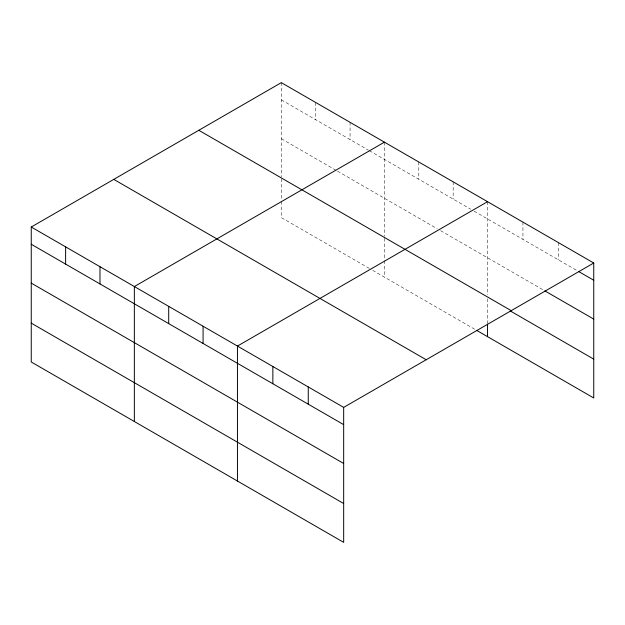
<?xml version="1.0" encoding="UTF-8"?>
<svg xmlns="http://www.w3.org/2000/svg" width="625" height="625" viewBox="0 0 625 625"><rect width="100%" height="100%" fill="white"/><g stroke="black" fill="none" stroke-linecap="round" stroke-linejoin="round"><path stroke-width="0.47" stroke-dasharray="3.12 2.34" d="M281.328 99.875L368.5 150.203M369.344 150.688L470.766 209.242M474.117 211.18L577.734 271M281.328 138.727L336.648 170.664M337.492 171.148L437.234 228.742M440.586 230.672L544.008 290.383M369.344 268.422L281.328 217.609L281.328 201.094M372.695 270.352L475.789 329.875M558.344 242.57L558.344 259.805M522.938 222.125L522.938 239.367M487.531 201.688L487.531 294.875M487.531 298.773L487.531 323.055M453.164 181.844L453.164 199.086M418.797 162L418.797 179.242M384.43 142.164L384.43 236.328M384.43 238.281L384.43 259.648M384.43 260.617L384.43 277.133M350.062 122.32L350.062 139.562M315.695 102.477L315.695 119.719M281.328 82.641L281.328 176.805M281.328 178.758L281.328 200.125"/><path stroke-width="0.94" d="M31.25 227.023L343.672 407.391L343.672 542.359L31.25 361.992L31.25 227.023L281.328 82.641L593.75 263.008L593.75 397.977L476.633 330.359M384.43 142.164L134.352 286.547L134.352 421.516M487.531 201.688L237.445 346.07L237.445 481.039M343.672 407.391L593.75 263.008M578.578 271.492L593.75 280.25M544.852 290.875L593.75 319.102M198.805 130.281L511.227 310.656M510.289 310.945L593.75 359.125M113.773 179.375L426.195 359.75M31.25 244.258L343.672 424.633M31.25 283.109L343.672 463.484M31.25 323.141L343.672 503.516M487.531 324.023L487.531 336.656M308.258 386.953L308.258 404.188M272.852 366.508L272.852 383.75M203.078 326.227L203.078 343.469M168.711 306.383L168.711 323.625M99.984 266.703L99.984 283.945M65.617 246.859L65.617 264.102"/></g></svg>
